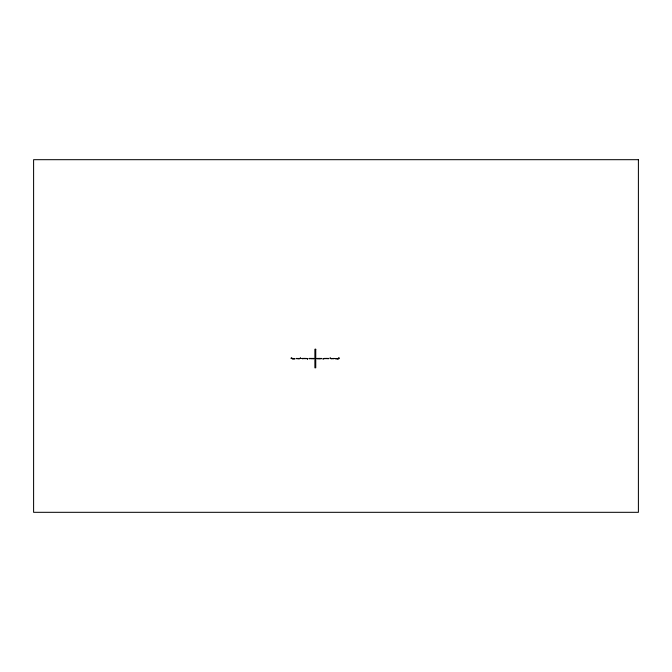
<?xml version="1.0" encoding="UTF-8"?>
<svg xmlns="http://www.w3.org/2000/svg" width="672" height="672" viewBox="0 0 672 672"><rect width="100%" height="100%" fill="white"/><g stroke="black" fill="none" stroke-linecap="round" stroke-linejoin="round"><path stroke-width="1.01" d="M315.319 358.394L315.319 358.504M307.625 359.058L307.616 358.579M307.39 358.571L307.398 359.117M319.192 358.445L318.469 358.63M323.03 358.546L323.03 359.092M323.24 359.117L323.249 358.588M330.019 357.907L330.011 358.554M300.275 357.916L300.283 358.562M300.644 358.529L300.653 357.949M330.38 358.537L330.38 357.941M303.803 358.436L302.131 358.63A3.982 3.545 90 0 1 302.492 358.537L302.686 358.504M326.894 358.436L328.516 358.63A3.982 3.545 -90 0 0 328.154 358.537L328.154 358.537A4.049 3.612 -90 0 0 328.516 358.445L324.248 358.445L328.516 358.63M297.83 358.63L298.41 358.63M332.228 358.63L330.851 358.445A4.049 2.864 -90 0 0 331.153 358.529L331.296 358.562M332.9 358.638L334.236 358.445L330.851 358.63L334.236 358.63L333.606 358.537M337.361 358.445L338.108 358.63A4.049 1.84 -90 0 0 337.915 358.537L337.588 358.63M293.958 358.445L294.706 358.63L292.53 358.63L293.278 358.445M338.108 358.63L335.933 358.63L336.932 358.436M292.816 358.562C291.976 358.546 292.832 359.654 293.866 358.504M337.655 358.478L338.192 359.159L337.294 358.571M337.856 358.554L337.924 358.529A3.982 1.806 -90 0 0 338.108 358.445C336.89 358.613 334.152 359.243 336.336 358.537M294.302 358.537C296.512 359.167 293.714 358.756 292.53 358.445A4.049 1.84 90 0 0 292.723 358.529L292.782 358.579A3.982 1.806 -90 0 0 292.53 358.621M309.322 358.579L309.767 358.504M299.393 358.554L299.502 358.529A3.982 2.814 90 0 0 299.788 358.445L298.368 358.63M331.296 358.504L331.195 358.529A3.982 2.814 90 0 0 330.851 358.621M298.292 358.504L298.796 358.436M298.175 358.579L296.402 358.445L299.788 358.63L296.402 358.63L297.032 358.537M332.867 358.487L333.287 358.428M299.158 358.537L299.788 358.445M313.253 358.562L313.471 358.529A3.982 3.931 -90 0 0 313.874 358.445L309.145 358.445L313.874 358.63L309.145 358.63L310.027 358.537M317.386 358.504L317.226 358.529A4.049 3.998 -90 0 0 316.764 358.621L321.493 358.63L316.764 358.63M326.592 358.462L325.853 358.436M304.139 358.562L303.5 358.63M304.097 358.47L304.836 358.428M326.096 358.579L325.651 358.63M302.131 358.63L306.398 358.445L302.131 358.445A4.049 3.612 -90 0 0 302.509 358.529L302.686 358.562M319.192 358.63L318.377 358.436M325.038 358.537L324.248 358.63L326.357 358.487M327.718 358.537L328.516 358.445M319.343 358.487L319.939 358.428M312.992 358.537L313.874 358.445M320.62 358.537L321.493 358.445L316.764 358.445A3.982 3.931 90 0 0 317.167 358.529L317.386 358.562M312.262 358.436L310.834 358.63M319.805 358.63L319.351 358.588M310.699 358.428L311.296 358.487M312.178 358.63L311.447 358.445M305.08 358.638L304.542 358.579M327.138 358.63L326.6 358.571M316.764 358.445L317.646 358.537M297.352 358.428L297.78 358.487M331.842 358.436L332.346 358.504M305.6 358.537L306.398 358.63L304.34 358.504M302.131 358.445L302.921 358.537M313.253 358.504L313.454 358.537A4.049 3.998 90 0 1 313.874 358.621M330.851 358.445L331.481 358.537M299.342 358.504L299.485 358.537A4.049 2.864 -90 0 1 299.788 358.621M291.11 358.201C292.362 359.688 292.043 356.614 291.11 358.201M338.478 358.184C339.654 359.688 339.545 356.748 338.503 358.1M638.4 159.684L33.6 159.684L33.6 512.316L638.4 512.316L638.4 159.684M315.748 349.247L314.891 349.247L314.891 367.819L315.748 367.819L315.748 349.247"/></g></svg>
